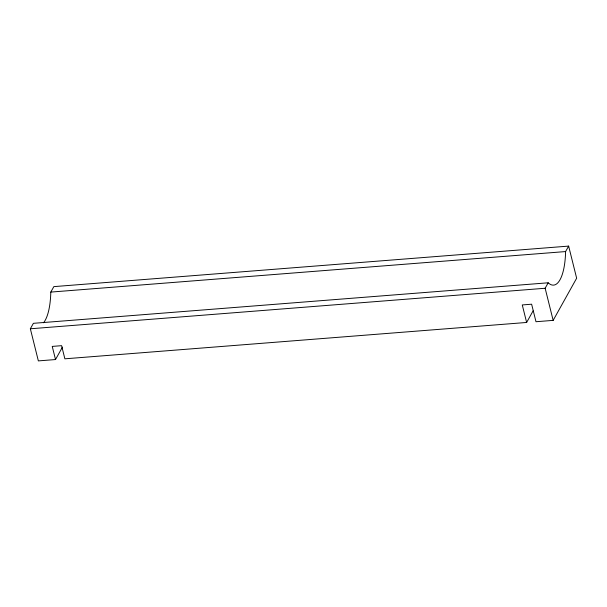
<?xml version="1.0" encoding="UTF-8"?>
<svg xmlns="http://www.w3.org/2000/svg" width="607" height="607" viewBox="0 0 607 607"><rect width="100%" height="100%" fill="white"/><g stroke="black" fill="none" stroke-linecap="round" stroke-linejoin="round"><path stroke-width="0.91" d="M62.43 347.151L55.518 359.549L38.355 360.899L30.35 328.782L33.393 323.319L548.189 282.794A45.737 15.258 85.5 0 0 565.595 251.564L568.645 246.101L53.848 286.625L50.798 292.088A45.737 15.258 85.5 0 1 43.522 322.795M55.518 359.549L52.24 346.407L61.603 345.671L64.873 358.813L526.633 322.461L522.27 304.942L531.626 304.206L535.996 321.725L553.152 320.375L545.147 288.257L548.189 282.794M526.633 322.461L533.083 310.89M553.152 320.375L576.65 278.218L568.645 246.101M50.798 292.088L565.595 251.564M30.35 328.782L545.147 288.257"/></g></svg>
